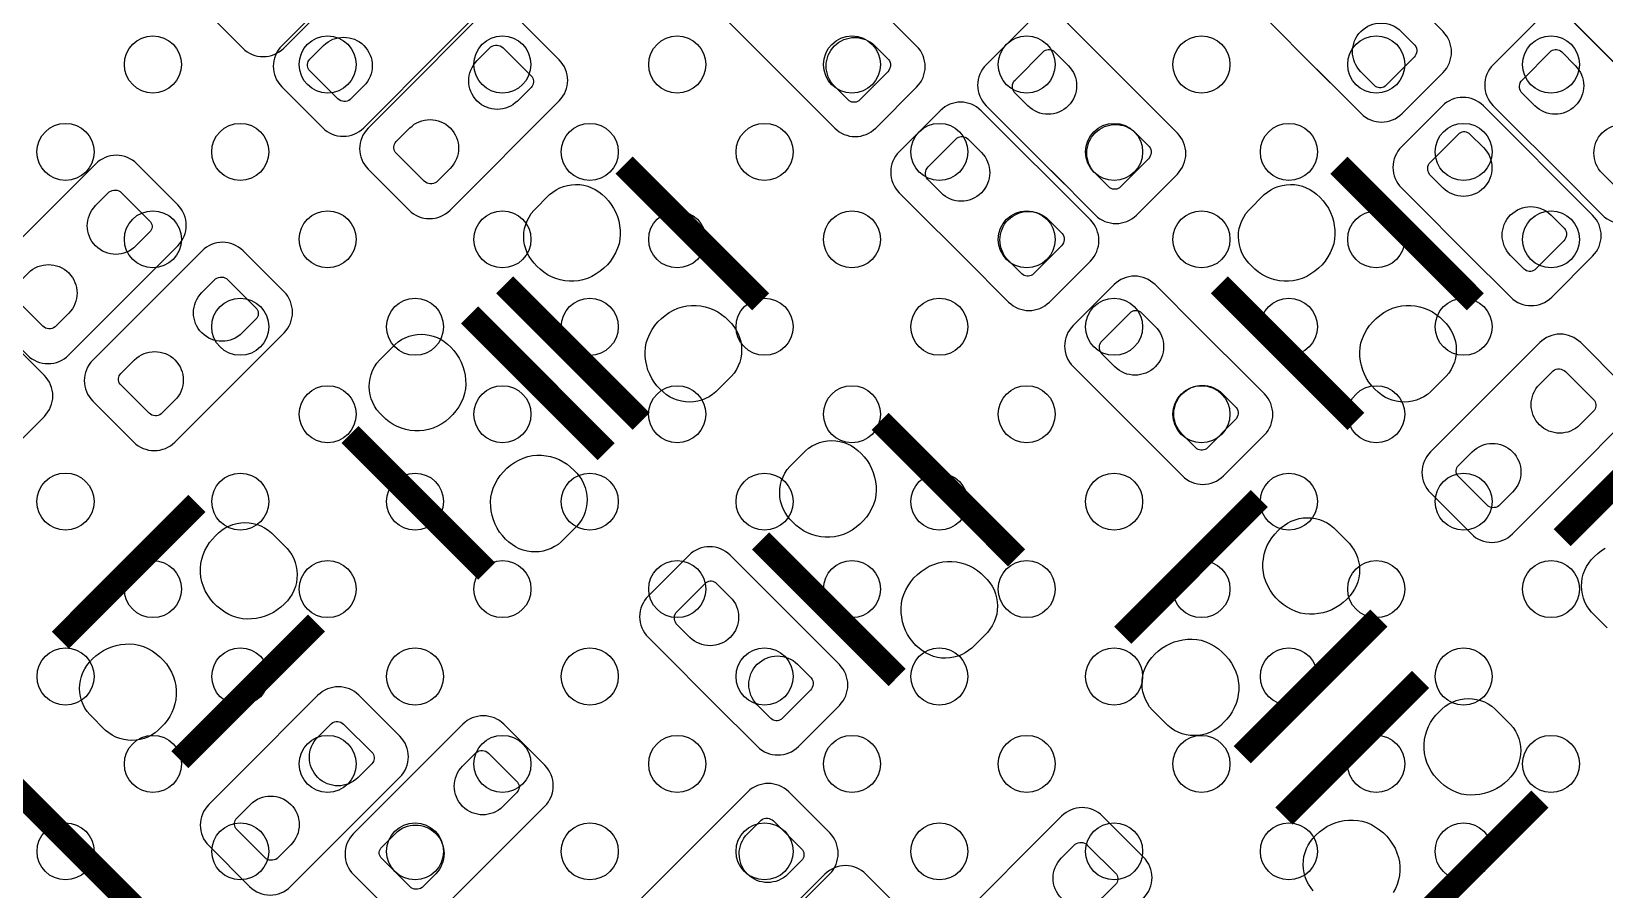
# Model space of a CAD drawing. Extents: x 0 to 69.8, y 0 to 65.
# Drawn here: x 23.18 to 31.46, y 31.6 to 36.11 of the extents above; entities that cross this region are included whole.
import ezdxf

# ---------------------------------------------------------------- set-up
doc = ezdxf.new("R2010")
doc.units = 0
for name, color, linetype in [('PG_SILKSCREEN_BOTTOM', 12, 'CONTINUOUS'), ('PIN_BOTTOM', 1, 'CONTINUOUS'), ('PIN_TOP', 110, 'CONTINUOUS')]:
    doc.layers.add(name, color=color, linetype=linetype)

msp = doc.modelspace()

# ---------------------------------------------------------------- linework, layer by layer
at = {"layer": 'PG_SILKSCREEN_BOTTOM'}
for points in [[(24.8523, 36.368711), (25.0857, 36.602187, 0.414304), (25.0857, 36.817706), (24.870207, 37.033302, 0.414068), (24.654688, 37.033302), (24.079987, 36.4585, 0.414189), (24.079987, 36.243006), (24.295506, 36.027512, 0.414286), (24.511, 36.027512), (24.924106, 36.440593)], [(25.273, 35.94989), (25.506502, 36.183392, 0.414212), (25.506502, 36.398911), (25.291009, 36.614405, 0.414206), (25.07549, 36.614405), (24.500688, 36.039704, 0.414097), (24.500688, 35.824211), (24.716308, 35.608692, 0.414286), (24.931802, 35.608692), (25.344806, 36.021696)], [(27.499005, 36.379404), (27.265503, 36.612906, 0.41406), (27.050009, 36.612906), (26.83449, 36.397413, 0.414411), (26.83449, 36.181792), (27.409191, 35.607092, 0.414432), (27.624811, 35.607092), (27.840305, 35.822611, 0.414081), (27.840305, 36.038104), (27.427199, 36.45121)], [(29.944289, 35.916794), (30.177791, 35.683292, 0.414095), (30.39331, 35.683292), (30.608803, 35.898912, 0.414096), (30.608803, 36.114406), (30.034103, 36.689106, 0.414213), (29.818609, 36.689106), (29.602989, 36.473613, 0.414178), (29.602989, 36.258094), (30.016094, 35.844988)], [(31.595009, 35.865994), (31.828511, 35.632492, 0.414095), (32.044005, 35.632492), (32.259499, 35.848011, 0.414212), (32.259499, 36.063504), (31.684798, 36.638306, 0.414167), (31.469305, 36.638306), (31.253811, 36.422813, 0.41451), (31.253811, 36.207192), (31.666891, 35.794112)], [(25.188189, 35.84001), (24.954713, 35.606507, 0.414192), (24.954713, 35.390988), (25.170206, 35.175495, 0.414341), (25.385801, 35.175495), (25.960502, 35.750195, 0.414163), (25.960502, 35.965689), (25.745008, 36.181208, 0.414336), (25.529489, 36.181208), (25.116409, 35.768204)], [(28.547009, 35.383394), (28.780511, 35.149892, 0.414108), (28.996005, 35.149892), (29.211499, 35.365411, 0.414353), (29.211499, 35.581006), (28.636798, 36.155706, 0.414155), (28.421305, 36.155706), (28.205811, 35.940213, 0.41437), (28.205811, 35.724694), (28.61879, 35.311588)], [(31.214009, 35.383394), (31.447511, 35.149892, 0.414128), (31.663005, 35.149892), (31.878499, 35.365411, 0.414345), (31.878499, 35.581006), (31.303798, 36.155706, 0.414134), (31.088305, 36.155706), (30.872811, 35.940213, 0.414562), (30.872811, 35.724592), (31.285891, 35.311588)], [(30.731409, 34.951594), (30.964911, 34.718092, 0.414141), (31.180405, 34.718092), (31.396, 34.933611, 0.414004), (31.396, 35.149104), (30.821198, 35.723906, 0.414121), (30.605705, 35.723906), (30.390211, 35.508413, 0.4145), (30.390211, 35.292792), (30.803291, 34.879712)], [(28.089809, 34.926194), (28.323311, 34.692692, 0.414108), (28.538805, 34.692692), (28.754299, 34.908211, 0.414353), (28.754299, 35.123806), (28.179598, 35.698506, 0.414155), (27.964105, 35.698506), (27.748611, 35.483013, 0.41437), (27.748611, 35.267494), (28.16159, 34.854388)], [(23.181589, 35.07801), (22.948113, 34.844507, 0.41416), (22.948113, 34.628988), (23.163606, 34.413495, 0.414395), (23.379201, 34.413495), (23.953902, 34.988195, 0.414194), (23.953902, 35.203689), (23.738408, 35.419208, 0.414282), (23.522889, 35.419208), (23.109809, 35.006204)], [(23.740389, 34.62081), (23.506913, 34.387307, 0.414212), (23.506913, 34.171788), (23.722406, 33.956295, 0.414333), (23.938001, 33.956295), (24.512702, 34.530995, 0.414142), (24.512702, 34.746489), (24.297208, 34.962008, 0.414528), (24.081588, 34.962008), (23.668609, 34.548902)], [(22.58761, 34.109304), (22.821113, 33.875802, 0.414128), (23.036606, 33.875802), (23.2521, 34.091296, 0.414345), (23.2521, 34.306891), (22.677399, 34.881591, 0.41418), (22.461906, 34.881591), (22.246412, 34.666098, 0.414516), (22.246412, 34.450503), (22.659492, 34.037499)], [(29.327805, 34.550502), (29.094303, 34.784005, 0.414283), (28.878809, 34.784005), (28.66329, 34.568511, 0.4142), (28.66329, 34.352992), (29.237991, 33.778292, 0.414209), (29.45351, 33.778292), (29.669105, 33.993811, 0.414108), (29.669105, 34.209304), (29.255999, 34.62241)], [(31.315, 33.814588), (31.548502, 34.04809, 0.414218), (31.548502, 34.263609), (31.332907, 34.479103, 0.414231), (31.117388, 34.479103), (30.542713, 33.904403, 0.41432), (30.542713, 33.688807), (30.758206, 33.473288, 0.414077), (30.9737, 33.473288), (31.386805, 33.886394)], [(26.769009, 32.589394), (27.002511, 32.355892, 0.41416), (27.218005, 32.355892), (27.4336, 32.571411, 0.414009), (27.4336, 32.786904), (26.858798, 33.361706, 0.414102), (26.643305, 33.361706), (26.427811, 33.146213, 0.414529), (26.427811, 32.930592), (26.840891, 32.517512)], [(24.349989, 32.28401), (24.116513, 32.050507, 0.414258), (24.116513, 31.834988), (24.332006, 31.619495, 0.414149), (24.5475, 31.619495), (25.122302, 32.194195, 0.414096), (25.122302, 32.409689), (24.906808, 32.625208, 0.414528), (24.691188, 32.625208), (24.278107, 32.212102)], [(25.111989, 32.13161), (24.878513, 31.898107, 0.414258), (24.878513, 31.682588), (25.094006, 31.467095, 0.414114), (25.3095, 31.467095), (25.884302, 32.041795, 0.414096), (25.884302, 32.257289), (25.668808, 32.472808, 0.414528), (25.453188, 32.472808), (25.040107, 32.059702)], [(27.1494, 31.452388), (27.382902, 31.68589, 0.414212), (27.382902, 31.901409), (27.167408, 32.116903, 0.414206), (26.951889, 32.116903), (26.377113, 31.542203, 0.414143), (26.377113, 31.326709), (26.592606, 31.11119, 0.41447), (26.808201, 31.11119), (27.221205, 31.524194)], [(28.8004, 31.325388), (29.033902, 31.55889, 0.414167), (29.033902, 31.774409), (28.818408, 31.989903, 0.414448), (28.602788, 31.989903), (28.028113, 31.415203, 0.414372), (28.028113, 31.199607), (28.243606, 30.984088, 0.414045), (28.4591, 30.984088), (28.872205, 31.397194)], [(27.5558, 31.020588), (27.789302, 31.25409, 0.414166), (27.789302, 31.469609), (27.573808, 31.685103, 0.414356), (27.358188, 31.685103), (26.783513, 31.110403, 0.414189), (26.783513, 30.894909), (26.999006, 30.67939, 0.41432), (27.2145, 30.67939), (27.627605, 31.092394)]]:
    msp.add_lwpolyline(points, format="xyb", dxfattribs=at)
at = {"layer": 'PG_SILKSCREEN_BOTTOM', "const_width": 0.127}
for points in [[(27.02019, 34.693504), (26.3017, 35.411994)], [(30.77939, 34.693504), (30.0609, 35.411994)], [(25.673101, 34.783293), (26.391489, 34.064905)], [(29.432301, 34.783293), (30.150689, 34.064905)], [(26.207288, 33.906104), (25.4889, 34.624493)], [(31.954191, 34.172093), (31.235802, 33.453705)], [(28.366288, 33.347304), (27.6479, 34.065693)], [(24.860199, 33.995893), (25.578689, 33.277404)], [(24.054689, 33.633893), (23.336301, 32.915504)], [(29.642689, 33.659394), (28.924199, 32.940904)], [(27.019199, 33.437093), (27.737689, 32.718604)], [(23.9649, 32.286804), (24.68339, 33.005293)], [(29.5529, 32.312305), (30.271288, 33.030693)], [(30.490389, 32.708393), (29.771899, 31.990005)], [(23.794288, 31.442304), (23.0759, 32.160693)], [(30.400498, 31.361405), (31.118988, 32.079794)]]:
    msp.add_lwpolyline(points, dxfattribs=at)
at = {"layer": 'PIN_BOTTOM'}
for points in [[(30.388966, 36.115422), (30.460798, 36.043565, -0.376089), (30.456556, 35.979252), (30.303902, 35.826573, -0.366021), (30.248555, 35.831323), (30.176699, 35.903154, -0.999197)], [(24.932818, 35.828453), (24.860961, 35.756621, -0.376089), (24.796648, 35.760863), (24.643969, 35.913517, -0.366021), (24.648719, 35.968864), (24.72055, 36.04072, -0.999197)], [(27.620468, 36.039222), (27.692299, 35.967365, -0.376089), (27.688057, 35.903052), (27.535403, 35.750373, -0.366021), (27.480057, 35.755123), (27.4082, 35.826954, -0.999197)], [(25.528397, 35.961447), (25.600254, 36.033278, -0.376089), (25.664566, 36.029036), (25.817246, 35.876382, -0.366021), (25.812496, 35.821036), (25.740665, 35.749179, -0.999197)], [(28.425546, 35.723601), (28.353715, 35.795458, -0.376089), (28.357957, 35.859771), (28.510611, 36.01245, -0.366021), (28.565958, 36.0077), (28.637814, 35.935869, -0.999197)], [(31.092546, 35.723601), (31.020715, 35.795458, -0.376089), (31.024957, 35.859771), (31.177611, 36.01245, -0.366021), (31.232958, 36.0077), (31.304814, 35.935869, -0.999197)], [(25.386817, 35.395332), (25.314961, 35.323501, -0.376089), (25.250648, 35.327742), (25.097969, 35.480396, -0.366021), (25.102718, 35.535743), (25.17455, 35.6076, -0.999197)], [(28.991662, 35.582022), (29.063493, 35.510165, -0.376089), (29.059251, 35.445852), (28.906597, 35.293173, -0.366021), (28.85125, 35.297923), (28.779394, 35.369754, -0.999197)], [(30.610048, 35.291801), (30.538217, 35.363658, -0.376089), (30.542459, 35.427971), (30.695113, 35.58065, -0.366021), (30.750459, 35.5759), (30.822316, 35.504069, -0.999197)], [(31.658662, 35.582022), (31.730493, 35.510165, -0.376089), (31.726251, 35.445852), (31.573597, 35.293173, -0.366021), (31.51825, 35.297923), (31.446394, 35.369754, -0.999197)], [(27.968346, 35.266401), (27.896515, 35.338258, -0.376089), (27.900757, 35.402571), (28.053411, 35.55525, -0.366021), (28.108758, 35.5505), (28.180614, 35.478669, -0.999197)], [(23.521797, 35.199447), (23.593654, 35.271278, -0.376089), (23.657966, 35.267036), (23.810646, 35.114382, -0.366021), (23.805896, 35.059036), (23.734065, 34.987179, -0.999197)], [(28.534462, 35.124822), (28.606293, 35.052965, -0.376089), (28.602051, 34.988652), (28.449397, 34.835973, -0.366021), (28.39405, 34.840723), (28.322194, 34.912554, -0.999197)], [(31.176163, 35.150222), (31.247994, 35.078365, -0.376089), (31.243753, 35.014052), (31.091099, 34.861373, -0.366021), (31.035752, 34.866123), (30.963895, 34.937954, -0.999197)], [(23.380217, 34.633332), (23.308361, 34.561501, -0.376089), (23.244048, 34.565742), (23.091369, 34.718396, -0.366021), (23.096118, 34.773743), (23.16795, 34.8456, -0.999197)], [(24.080597, 34.742247), (24.152454, 34.814078, -0.376089), (24.216766, 34.809836), (24.369446, 34.657182, -0.366021), (24.364696, 34.601836), (24.292865, 34.529979, -0.999197)], [(28.883153, 34.3519), (28.811322, 34.423756, -0.376089), (28.815563, 34.488069), (28.968217, 34.640749, -0.366021), (29.023564, 34.635999), (29.095421, 34.564168, -0.999197)], [(23.939017, 34.176132), (23.867161, 34.104301, -0.376089), (23.802848, 34.108542), (23.650169, 34.261196, -0.366021), (23.654918, 34.316543), (23.72675, 34.3884, -0.999197)], [(31.116397, 34.259266), (31.188254, 34.331097, -0.376089), (31.252566, 34.326855), (31.405246, 34.174201, -0.366021), (31.400496, 34.118855), (31.328665, 34.046998, -0.999197)], [(29.449268, 34.21032), (29.521099, 34.138464, -0.376089), (29.516857, 34.074151), (29.364203, 33.921471, -0.366021), (29.308857, 33.926221), (29.237, 33.998052, -0.999197)], [(30.974817, 33.693151), (30.902961, 33.62132, -0.376089), (30.838648, 33.625561), (30.685969, 33.778215, -0.366021), (30.690718, 33.833562), (30.76255, 33.905419, -0.999197)], [(26.647648, 32.929601), (26.575817, 33.001458, -0.376089), (26.580059, 33.065771), (26.732713, 33.21845, -0.366021), (26.788059, 33.2137), (26.859916, 33.141869, -0.999197)], [(27.213763, 32.788022), (27.285594, 32.716165, -0.376089), (27.281353, 32.651852), (27.128699, 32.499173, -0.366021), (27.073352, 32.503923), (27.001495, 32.575754, -0.999197)], [(24.690197, 32.405447), (24.762054, 32.477278, -0.376089), (24.826366, 32.473036), (24.979046, 32.320382, -0.366021), (24.974296, 32.265036), (24.902465, 32.193179, -0.999197)], [(25.452197, 32.253047), (25.524054, 32.324878, -0.376089), (25.588366, 32.320636), (25.741046, 32.167982, -0.366021), (25.736296, 32.112636), (25.664465, 32.040779, -0.999197)], [(24.548617, 31.839332), (24.476761, 31.767501, -0.376089), (24.412448, 31.771742), (24.259769, 31.924396, -0.366021), (24.264518, 31.979743), (24.33635, 32.0516, -0.999197)], [(25.310617, 31.686932), (25.238761, 31.615101, -0.376089), (25.174448, 31.619342), (25.021769, 31.771996, -0.366021), (25.026518, 31.827343), (25.09835, 31.8992, -0.999197)], [(26.950797, 31.897066), (27.022654, 31.968897, -0.376089), (27.086966, 31.964655), (27.239646, 31.812001, -0.366021), (27.234896, 31.756655), (27.163065, 31.684798, -0.999197)], [(28.601797, 31.770066), (28.673654, 31.841897, -0.376089), (28.737966, 31.837655), (28.890646, 31.685001, -0.366021), (28.885896, 31.629655), (28.814065, 31.557798, -0.999197)]]:
    msp.add_lwpolyline(points, format="xyb", close=True, dxfattribs=at)
for points in [[(26.184835, 35.258985), (26.202792, 35.242856), (26.218769, 35.225025), (26.233476, 35.206076), (26.24648, 35.185579), (26.257148, 35.164014), (26.26614, 35.141738), (26.272998, 35.118751), (26.2779, 35.095205), (26.280415, 35.071152), (26.281151, 35.047123), (26.279297, 35.023069), (26.275335, 34.999346), (26.267283, 34.97514), (26.256869, 34.951746), (26.244245, 34.92947), (26.229945, 34.908236), (26.213537, 34.888729), (26.195553, 34.870771), (26.176046, 34.854363), (26.154786, 34.840012), (26.132587, 34.827439), (26.109168, 34.81705), (26.084987, 34.808973), (26.061441, 34.804528), (26.03754, 34.802115), (26.013486, 34.802115), (25.989458, 34.804655), (25.965912, 34.809125), (25.942722, 34.816186), (25.920446, 34.825153), (25.899313, 34.836278), (25.879146, 34.849486), (25.860477, 34.864624), (25.84323, 34.881464), (25.827609, 34.896806), (25.813944, 34.913697), (25.80193, 34.931782), (25.792024, 34.951035), (25.784099, 34.971558), (25.778384, 34.992412), (25.77498, 35.013748), (25.77371, 35.035414), (25.774777, 35.057385), (25.778181, 35.078746), (25.783769, 35.099727), (25.791465, 35.120021), (25.801371, 35.139528), (25.813385, 35.157791), (25.827101, 35.174606), (25.909549, 35.25708), (25.926009, 35.270719), (25.944195, 35.282378), (25.963347, 35.292208), (25.983311, 35.300006), (26.004164, 35.305721), (26.025297, 35.309327), (26.046659, 35.310597), (26.068223, 35.309556), (26.089458, 35.306279), (26.110311, 35.300844), (26.130606, 35.293554), (26.149757, 35.284004), (26.167918, 35.272345)], [(29.944035, 35.258985), (29.961992, 35.242856), (29.977969, 35.225025), (29.992676, 35.206076), (30.00568, 35.185579), (30.016348, 35.164014), (30.02534, 35.141738), (30.032198, 35.118751), (30.0371, 35.095205), (30.039615, 35.071152), (30.040351, 35.047123), (30.038497, 35.023069), (30.034535, 34.999346), (30.026483, 34.97514), (30.016069, 34.951746), (30.003445, 34.92947), (29.989145, 34.908236), (29.972737, 34.888729), (29.954753, 34.870771), (29.935246, 34.854363), (29.913986, 34.840012), (29.891787, 34.827439), (29.868368, 34.81705), (29.844187, 34.808973), (29.820641, 34.804528), (29.79674, 34.802115), (29.772686, 34.802115), (29.748658, 34.804655), (29.725112, 34.809125), (29.701922, 34.816186), (29.679646, 34.825153), (29.658513, 34.836278), (29.638346, 34.849486), (29.619677, 34.864624), (29.60243, 34.881464), (29.586809, 34.896806), (29.573144, 34.913697), (29.56113, 34.931782), (29.551224, 34.951035), (29.543299, 34.971558), (29.537584, 34.992412), (29.53418, 35.013748), (29.53291, 35.035414), (29.533977, 35.057385), (29.537381, 35.078746), (29.542969, 35.099727), (29.550665, 35.120021), (29.560571, 35.139528), (29.572585, 35.157791), (29.586301, 35.174606), (29.668749, 35.25708), (29.685209, 35.270719), (29.703395, 35.282378), (29.722547, 35.292208), (29.742511, 35.300006), (29.763364, 35.305721), (29.784497, 35.309327), (29.805859, 35.310597), (29.827423, 35.309556), (29.848658, 35.306279), (29.869511, 35.300844), (29.889806, 35.293554), (29.908957, 35.284004), (29.927118, 35.272345)], [(26.50838, 34.217839), (26.490422, 34.233968), (26.474445, 34.251798), (26.459739, 34.270747), (26.446734, 34.291245), (26.436066, 34.312809), (26.427074, 34.335085), (26.420216, 34.358072), (26.415314, 34.381618), (26.4128, 34.405672), (26.412063, 34.4297), (26.413917, 34.453754), (26.41788, 34.477477), (26.425931, 34.501684), (26.436345, 34.525077), (26.448969, 34.547353), (26.463269, 34.568587), (26.479678, 34.588094), (26.497661, 34.606052), (26.517168, 34.622461), (26.538428, 34.636812), (26.560628, 34.649385), (26.584046, 34.659773), (26.608227, 34.66785), (26.631773, 34.672295), (26.655674, 34.674708), (26.679728, 34.674708), (26.703757, 34.672168), (26.727302, 34.667698), (26.750493, 34.660637), (26.772768, 34.651671), (26.793901, 34.640545), (26.814069, 34.627337), (26.832738, 34.612199), (26.849984, 34.595359), (26.865605, 34.580017), (26.879271, 34.563126), (26.891285, 34.545041), (26.901191, 34.525788), (26.909116, 34.505265), (26.914831, 34.484412), (26.918234, 34.463076), (26.919504, 34.441409), (26.918437, 34.419438), (26.915034, 34.398077), (26.909446, 34.377097), (26.90175, 34.356802), (26.891844, 34.337295), (26.879829, 34.319032), (26.866113, 34.302217), (26.783665, 34.219744), (26.767206, 34.206104), (26.749019, 34.194445), (26.729868, 34.184615), (26.709903, 34.176818), (26.68905, 34.171103), (26.667917, 34.167496), (26.646556, 34.166226), (26.624991, 34.167267), (26.603757, 34.170544), (26.582903, 34.175979), (26.562609, 34.183269), (26.543457, 34.19282), (26.525296, 34.204478)], [(30.26758, 34.217839), (30.249622, 34.233968), (30.233645, 34.251798), (30.218939, 34.270747), (30.205934, 34.291245), (30.195266, 34.312809), (30.186274, 34.335085), (30.179416, 34.358072), (30.174514, 34.381618), (30.172, 34.405672), (30.171263, 34.4297), (30.173117, 34.453754), (30.17708, 34.477477), (30.185131, 34.501684), (30.195545, 34.525077), (30.208169, 34.547353), (30.222469, 34.568587), (30.238878, 34.588094), (30.256861, 34.606052), (30.276368, 34.622461), (30.297628, 34.636812), (30.319828, 34.649385), (30.343246, 34.659773), (30.367427, 34.66785), (30.390973, 34.672295), (30.414874, 34.674708), (30.438928, 34.674708), (30.462957, 34.672168), (30.486502, 34.667698), (30.509693, 34.660637), (30.531968, 34.651671), (30.553101, 34.640545), (30.573269, 34.627337), (30.591938, 34.612199), (30.609184, 34.595359), (30.624805, 34.580017), (30.638471, 34.563126), (30.650485, 34.545041), (30.660391, 34.525788), (30.668316, 34.505265), (30.674031, 34.484412), (30.677434, 34.463076), (30.678704, 34.441409), (30.677637, 34.419438), (30.674234, 34.398077), (30.668646, 34.377097), (30.66095, 34.356802), (30.651044, 34.337295), (30.639029, 34.319032), (30.625313, 34.302217), (30.542865, 34.219744), (30.526406, 34.206104), (30.508219, 34.194445), (30.489068, 34.184615), (30.469103, 34.176818), (30.44825, 34.171103), (30.427117, 34.167496), (30.405756, 34.166226), (30.384191, 34.167267), (30.362957, 34.170544), (30.342103, 34.175979), (30.321809, 34.183269), (30.302657, 34.19282), (30.284496, 34.204478)], [(25.372035, 34.471585), (25.389992, 34.455456), (25.405969, 34.437625), (25.420676, 34.418676), (25.43368, 34.398179), (25.444348, 34.376614), (25.45334, 34.354338), (25.460198, 34.331351), (25.4651, 34.307805), (25.467615, 34.283752), (25.468351, 34.259723), (25.466497, 34.235669), (25.462535, 34.211946), (25.454483, 34.18774), (25.444069, 34.164346), (25.431445, 34.14207), (25.417145, 34.120836), (25.400737, 34.101329), (25.382753, 34.083371), (25.363246, 34.066963), (25.341986, 34.052612), (25.319787, 34.040039), (25.296368, 34.02965), (25.272187, 34.021573), (25.248641, 34.017128), (25.22474, 34.014715), (25.200686, 34.014715), (25.176658, 34.017255), (25.153112, 34.021725), (25.129922, 34.028786), (25.107646, 34.037753), (25.086513, 34.048878), (25.066346, 34.062086), (25.047677, 34.077224), (25.03043, 34.094064), (25.014809, 34.109406), (25.001144, 34.126297), (24.98913, 34.144382), (24.979224, 34.163635), (24.971299, 34.184158), (24.965584, 34.205012), (24.96218, 34.226348), (24.96091, 34.248014), (24.961977, 34.269985), (24.965381, 34.291346), (24.970969, 34.312327), (24.978665, 34.332621), (24.988571, 34.352128), (25.000585, 34.370391), (25.014301, 34.387206), (25.096749, 34.46968), (25.113209, 34.483319), (25.131395, 34.494978), (25.150547, 34.504808), (25.170511, 34.512606), (25.191364, 34.518321), (25.212497, 34.521927), (25.233859, 34.523197), (25.255423, 34.522156), (25.276658, 34.518879), (25.297511, 34.513444), (25.317806, 34.506154), (25.336957, 34.496604), (25.355118, 34.484945)], [(27.531035, 33.912785), (27.548992, 33.896656), (27.564969, 33.878825), (27.579676, 33.859876), (27.59268, 33.839379), (27.603348, 33.817814), (27.61234, 33.795538), (27.619198, 33.772551), (27.6241, 33.749005), (27.626615, 33.724952), (27.627351, 33.700923), (27.625497, 33.676869), (27.621535, 33.653146), (27.613483, 33.62894), (27.603069, 33.605546), (27.590445, 33.58327), (27.576145, 33.562036), (27.559737, 33.542529), (27.541753, 33.524571), (27.522246, 33.508163), (27.500986, 33.493812), (27.478787, 33.481239), (27.455368, 33.47085), (27.431187, 33.462773), (27.407641, 33.458328), (27.38374, 33.455915), (27.359686, 33.455915), (27.335658, 33.458455), (27.312112, 33.462925), (27.288922, 33.469986), (27.266646, 33.478953), (27.245513, 33.490078), (27.225346, 33.503286), (27.206677, 33.518424), (27.18943, 33.535264), (27.173809, 33.550606), (27.160144, 33.567497), (27.14813, 33.585582), (27.138224, 33.604835), (27.130299, 33.625358), (27.124584, 33.646212), (27.12118, 33.667548), (27.11991, 33.689214), (27.120977, 33.711185), (27.124381, 33.732546), (27.129969, 33.753527), (27.137665, 33.773821), (27.147571, 33.793328), (27.159585, 33.811591), (27.173301, 33.828406), (27.255749, 33.91088), (27.272209, 33.924519), (27.290395, 33.936178), (27.309547, 33.946008), (27.329511, 33.953806), (27.350364, 33.959521), (27.371497, 33.963127), (27.392859, 33.964397), (27.414423, 33.963356), (27.435658, 33.960079), (27.456511, 33.954644), (27.476806, 33.947354), (27.495957, 33.937804), (27.514118, 33.926145)], [(25.69558, 33.430439), (25.677622, 33.446568), (25.661645, 33.464398), (25.646939, 33.483347), (25.633934, 33.503845), (25.623266, 33.525409), (25.614274, 33.547685), (25.607416, 33.570672), (25.602514, 33.594218), (25.6, 33.618272), (25.599263, 33.6423), (25.601117, 33.666354), (25.60508, 33.690077), (25.613131, 33.714284), (25.623545, 33.737677), (25.636169, 33.759953), (25.650469, 33.781187), (25.666878, 33.800694), (25.684861, 33.818652), (25.704368, 33.835061), (25.725628, 33.849412), (25.747828, 33.861985), (25.771246, 33.872373), (25.795427, 33.88045), (25.818973, 33.884895), (25.842874, 33.887308), (25.866928, 33.887308), (25.890957, 33.884768), (25.914502, 33.880298), (25.937693, 33.873237), (25.959968, 33.864271), (25.981101, 33.853145), (26.001269, 33.839937), (26.019938, 33.824799), (26.037184, 33.807959), (26.052805, 33.792617), (26.066471, 33.775726), (26.078485, 33.757641), (26.088391, 33.738388), (26.096316, 33.717865), (26.102031, 33.697012), (26.105434, 33.675676), (26.106704, 33.654009), (26.105637, 33.632038), (26.102234, 33.610677), (26.096646, 33.589697), (26.08895, 33.569402), (26.079044, 33.549895), (26.067029, 33.531632), (26.053313, 33.514817), (25.970865, 33.432344), (25.954406, 33.418704), (25.936219, 33.407045), (25.917068, 33.397215), (25.897103, 33.389418), (25.87625, 33.383703), (25.855117, 33.380096), (25.833756, 33.378826), (25.812191, 33.379867), (25.790957, 33.383144), (25.770103, 33.388579), (25.749809, 33.395869), (25.730657, 33.40542), (25.712496, 33.417078)], [(24.53038, 33.122184), (24.514251, 33.104226), (24.49642, 33.08825), (24.477472, 33.073543), (24.456974, 33.060538), (24.43541, 33.04987), (24.413134, 33.040879), (24.390147, 33.034021), (24.366601, 33.029119), (24.342547, 33.026604), (24.318519, 33.025867), (24.294465, 33.027722), (24.270741, 33.031684), (24.246535, 33.039736), (24.223142, 33.05015), (24.200866, 33.062774), (24.179632, 33.077074), (24.160124, 33.093482), (24.142167, 33.111465), (24.125758, 33.130973), (24.111407, 33.152232), (24.098834, 33.174432), (24.088446, 33.197851), (24.080368, 33.222032), (24.075923, 33.245577), (24.07351, 33.269479), (24.07351, 33.293533), (24.07605, 33.317561), (24.080521, 33.341107), (24.087582, 33.364297), (24.096548, 33.386573), (24.107673, 33.407706), (24.120881, 33.427873), (24.13602, 33.446542), (24.15286, 33.463789), (24.168202, 33.47941), (24.185093, 33.493075), (24.203177, 33.505089), (24.222431, 33.514995), (24.242954, 33.52292), (24.263807, 33.528635), (24.285143, 33.532039), (24.306809, 33.533309), (24.32878, 33.532242), (24.350142, 33.528838), (24.371122, 33.52325), (24.391417, 33.515554), (24.410924, 33.505648), (24.429187, 33.493634), (24.446001, 33.479918), (24.528475, 33.397469), (24.542115, 33.38101), (24.553774, 33.362824), (24.563603, 33.343672), (24.571401, 33.323708), (24.577116, 33.302854), (24.580723, 33.281722), (24.581993, 33.26036), (24.580952, 33.238796), (24.577675, 33.217561), (24.572239, 33.196708), (24.56495, 33.176413), (24.555399, 33.157262), (24.543741, 33.139101)], [(30.11838, 33.147584), (30.102251, 33.129626), (30.08442, 33.11365), (30.065472, 33.098943), (30.044974, 33.085938), (30.02341, 33.07527), (30.001134, 33.066279), (29.978147, 33.059421), (29.954601, 33.054519), (29.930547, 33.052004), (29.906519, 33.051267), (29.882465, 33.053122), (29.858741, 33.057084), (29.834535, 33.065136), (29.811142, 33.07555), (29.788866, 33.088174), (29.767632, 33.102474), (29.748124, 33.118882), (29.730167, 33.136865), (29.713758, 33.156373), (29.699407, 33.177632), (29.686834, 33.199832), (29.676446, 33.223251), (29.668368, 33.247432), (29.663923, 33.270977), (29.66151, 33.294879), (29.66151, 33.318933), (29.66405, 33.342961), (29.668521, 33.366507), (29.675582, 33.389697), (29.684548, 33.411973), (29.695673, 33.433106), (29.708881, 33.453273), (29.72402, 33.471942), (29.74086, 33.489189), (29.756202, 33.50481), (29.773093, 33.518475), (29.791177, 33.530489), (29.810431, 33.540395), (29.830954, 33.54832), (29.851807, 33.554035), (29.873143, 33.557439), (29.894809, 33.558709), (29.91678, 33.557642), (29.938142, 33.554238), (29.959122, 33.54865), (29.979417, 33.540954), (29.998924, 33.531048), (30.017187, 33.519034), (30.034001, 33.505318), (30.116475, 33.422869), (30.130115, 33.40641), (30.141774, 33.388224), (30.151603, 33.369072), (30.159401, 33.349108), (30.165116, 33.328254), (30.168723, 33.307122), (30.169993, 33.28576), (30.168952, 33.264196), (30.165675, 33.242961), (30.160239, 33.222108), (30.15295, 33.201813), (30.143399, 33.182662), (30.131741, 33.164501)], [(27.85458, 32.871639), (27.836622, 32.887768), (27.820645, 32.905598), (27.805939, 32.924547), (27.792934, 32.945045), (27.782266, 32.966609), (27.773274, 32.988885), (27.766416, 33.011872), (27.761514, 33.035418), (27.759, 33.059472), (27.758263, 33.0835), (27.760117, 33.107554), (27.76408, 33.131277), (27.772131, 33.155484), (27.782545, 33.178877), (27.795169, 33.201153), (27.809469, 33.222387), (27.825878, 33.241894), (27.843861, 33.259852), (27.863368, 33.276261), (27.884628, 33.290612), (27.906828, 33.303185), (27.930246, 33.313573), (27.954427, 33.32165), (27.977973, 33.326095), (28.001874, 33.328508), (28.025928, 33.328508), (28.049957, 33.325968), (28.073502, 33.321498), (28.096693, 33.314437), (28.118968, 33.305471), (28.140101, 33.294345), (28.160269, 33.281137), (28.178938, 33.265999), (28.196184, 33.249159), (28.211805, 33.233817), (28.225471, 33.216926), (28.237485, 33.198841), (28.247391, 33.179588), (28.255316, 33.159065), (28.261031, 33.138212), (28.264434, 33.116876), (28.265704, 33.095209), (28.264637, 33.073238), (28.261234, 33.051877), (28.255646, 33.030897), (28.24795, 33.010602), (28.238044, 32.991095), (28.226029, 32.972832), (28.212313, 32.956017), (28.129865, 32.873544), (28.113406, 32.859904), (28.095219, 32.848245), (28.076068, 32.838415), (28.056103, 32.830618), (28.03525, 32.824903), (28.014117, 32.821296), (27.992756, 32.820026), (27.971191, 32.821067), (27.949957, 32.824344), (27.929103, 32.829779), (27.908809, 32.837069), (27.889657, 32.84662), (27.871496, 32.858278)], [(23.489234, 32.798639), (23.505363, 32.816597), (23.523194, 32.832573), (23.542142, 32.84728), (23.56264, 32.860285), (23.584205, 32.870953), (23.606481, 32.879944), (23.629468, 32.886802), (23.653013, 32.891705), (23.677067, 32.894219), (23.701096, 32.894956), (23.725149, 32.893102), (23.748873, 32.889139), (23.773079, 32.881087), (23.796473, 32.870673), (23.818748, 32.85805), (23.839983, 32.843749), (23.85949, 32.827341), (23.877448, 32.809358), (23.893856, 32.789851), (23.908207, 32.768591), (23.92078, 32.746391), (23.931169, 32.722972), (23.939246, 32.698792), (23.943691, 32.675246), (23.946104, 32.651344), (23.946104, 32.627291), (23.943564, 32.603262), (23.939094, 32.579716), (23.932032, 32.556526), (23.923066, 32.53425), (23.911941, 32.513118), (23.898733, 32.49295), (23.883595, 32.474281), (23.866754, 32.457034), (23.851413, 32.441413), (23.834522, 32.427748), (23.816437, 32.415734), (23.797184, 32.405828), (23.776661, 32.397903), (23.755807, 32.392188), (23.734471, 32.388785), (23.712805, 32.387515), (23.690834, 32.388581), (23.669473, 32.391985), (23.648492, 32.397573), (23.628198, 32.405269), (23.60869, 32.415175), (23.590428, 32.427189), (23.573613, 32.440905), (23.491139, 32.523354), (23.477499, 32.539813), (23.465841, 32.557999), (23.456011, 32.577151), (23.448213, 32.597115), (23.442498, 32.617969), (23.438891, 32.639102), (23.437621, 32.660463), (23.438663, 32.682028), (23.441939, 32.703262), (23.447375, 32.724115), (23.454665, 32.74441), (23.464215, 32.763562), (23.475874, 32.781723)], [(29.077234, 32.824039), (29.093363, 32.841997), (29.111194, 32.857973), (29.130142, 32.87268), (29.15064, 32.885685), (29.172205, 32.896353), (29.194481, 32.905344), (29.217468, 32.912202), (29.241013, 32.917105), (29.265067, 32.919619), (29.289096, 32.920356), (29.313149, 32.918502), (29.336873, 32.914539), (29.361079, 32.906487), (29.384473, 32.896073), (29.406748, 32.88345), (29.427983, 32.869149), (29.44749, 32.852741), (29.465448, 32.834758), (29.481856, 32.815251), (29.496207, 32.793991), (29.50878, 32.771791), (29.519169, 32.748372), (29.527246, 32.724192), (29.531691, 32.700646), (29.534104, 32.676744), (29.534104, 32.652691), (29.531564, 32.628662), (29.527094, 32.605116), (29.520032, 32.581926), (29.511066, 32.55965), (29.499941, 32.538518), (29.486733, 32.51835), (29.471595, 32.499681), (29.454754, 32.482434), (29.439413, 32.466813), (29.422522, 32.453148), (29.404437, 32.441134), (29.385184, 32.431228), (29.364661, 32.423303), (29.343807, 32.417588), (29.322471, 32.414185), (29.300805, 32.412915), (29.278834, 32.413981), (29.257473, 32.417385), (29.236492, 32.422973), (29.216198, 32.430669), (29.19669, 32.440575), (29.178428, 32.452589), (29.161613, 32.466305), (29.079139, 32.548754), (29.065499, 32.565213), (29.053841, 32.583399), (29.044011, 32.602551), (29.036213, 32.622515), (29.030498, 32.643369), (29.026891, 32.664502), (29.025621, 32.685863), (29.026663, 32.707428), (29.029939, 32.728662), (29.035375, 32.749515), (29.042665, 32.76981), (29.052215, 32.788962), (29.063874, 32.807123)], [(30.965978, 32.196684), (30.949849, 32.178727), (30.932018, 32.16275), (30.91307, 32.148043), (30.892572, 32.135039), (30.871008, 32.124371), (30.848732, 32.115379), (30.825745, 32.108521), (30.802199, 32.103619), (30.778145, 32.101104), (30.754117, 32.100368), (30.730063, 32.102222), (30.706339, 32.106184), (30.682133, 32.114236), (30.65874, 32.12465), (30.636464, 32.137274), (30.61523, 32.151574), (30.595722, 32.167982), (30.577765, 32.185966), (30.561356, 32.205473), (30.547005, 32.226733), (30.534432, 32.248932), (30.524044, 32.272351), (30.515966, 32.296532), (30.511521, 32.320078), (30.509108, 32.343979), (30.509108, 32.368033), (30.511648, 32.392061), (30.516119, 32.415607), (30.52318, 32.438797), (30.532146, 32.461073), (30.543271, 32.482206), (30.556479, 32.502373), (30.571618, 32.521042), (30.588458, 32.538289), (30.6038, 32.55391), (30.620691, 32.567575), (30.638775, 32.579589), (30.658029, 32.589495), (30.678552, 32.59742), (30.699405, 32.603135), (30.720741, 32.606539), (30.742407, 32.607809), (30.764378, 32.606742), (30.78574, 32.603338), (30.80672, 32.59775), (30.827015, 32.590054), (30.846522, 32.580148), (30.864785, 32.568134), (30.881599, 32.554418), (30.964073, 32.47197), (30.977713, 32.45551), (30.989372, 32.437324), (30.999201, 32.418172), (31.006999, 32.398208), (31.012714, 32.377355), (31.016321, 32.356222), (31.017591, 32.33486), (31.01655, 32.313296), (31.013273, 32.292061), (31.007837, 32.271208), (31.000548, 32.250913), (30.990997, 32.231762), (30.979339, 32.213601)]]:
    msp.add_lwpolyline(points, close=True, dxfattribs=at)
for points in [[(31.473115, 32.979106), (31.390641, 33.061554), (31.377001, 33.078014), (31.365342, 33.0962), (31.355513, 33.115352), (31.347715, 33.135316), (31.342, 33.156169), (31.338393, 33.177302), (31.337123, 33.198664), (31.338164, 33.220228), (31.341441, 33.241463), (31.346877, 33.262316), (31.354166, 33.282611), (31.363717, 33.301762), (31.375375, 33.319923), (31.388736, 33.33684), (31.404865, 33.354797), (31.422696, 33.370774), (31.441644, 33.385481), (31.462142, 33.398485)], [(29.926737, 31.597854), (29.913097, 31.614313), (29.901439, 31.6325), (29.891609, 31.651651), (29.883811, 31.671616), (29.878096, 31.692469), (29.874489, 31.713602), (29.873219, 31.734963), (29.874261, 31.756528), (29.877537, 31.777762), (29.882973, 31.798616), (29.890263, 31.81891), (29.899813, 31.838062), (29.911472, 31.856223), (29.924832, 31.873139), (29.940961, 31.891097), (29.958792, 31.907074), (29.97774, 31.92178), (29.998238, 31.934785), (30.019803, 31.945453), (30.042079, 31.954445), (30.065066, 31.961303), (30.088611, 31.966205), (30.112665, 31.968719), (30.136694, 31.969456), (30.160747, 31.967602), (30.184471, 31.963639), (30.208677, 31.955588), (30.232071, 31.945174), (30.254346, 31.93255), (30.275581, 31.91825), (30.295088, 31.901841), (30.313046, 31.883858), (30.329454, 31.864351), (30.343805, 31.843091), (30.356378, 31.820891), (30.366767, 31.797473), (30.374844, 31.773292), (30.379289, 31.749746), (30.381702, 31.725845), (30.381702, 31.701791), (30.379162, 31.677762), (30.374692, 31.654217), (30.36763, 31.631026), (30.358664, 31.608751), (30.347539, 31.587618)]]:
    msp.add_lwpolyline(points, dxfattribs=at)
at = {"layer": 'PIN_TOP'}
for centre in [(23.822965, 35.941406), (24.742064, 35.941406), (25.661315, 35.941406), (26.58077, 35.941203), (27.499996, 35.941178), (28.419171, 35.941254), (29.338397, 35.941254), (30.257648, 35.941254), (31.176874, 35.941254), (23.363352, 35.481768), (24.282502, 35.48187), (26.121131, 35.481565), (27.040383, 35.481565), (27.959558, 35.481616), (28.878784, 35.481641), (29.798035, 35.481616), (30.717261, 35.481641), (23.822889, 35.022231), (24.74214, 35.022231), (25.661493, 35.021952), (26.58077, 35.021952), (27.499945, 35.022003), (28.419171, 35.022003), (29.338422, 35.022003), (30.257623, 35.022003), (31.1769, 35.022003), (24.282502, 34.562593), (25.201956, 34.562415), (26.121131, 34.562313), (27.040307, 34.56239), (27.959558, 34.562415), (28.878784, 34.56239), (29.798035, 34.562415), (30.717261, 34.56239), (24.742343, 34.102777), (25.661595, 34.102777), (26.580694, 34.102751), (27.49992, 34.102777), (28.419171, 34.102777), (29.338397, 34.102777), (30.257648, 34.102777), (23.363276, 33.643367), (24.28273, 33.643164), (25.201956, 33.643138), (26.121157, 33.643214), (27.040307, 33.643138), (27.959558, 33.643138), (28.878784, 33.643164), (29.798035, 33.643138), (30.717261, 33.643164), (23.823092, 33.183551), (24.742369, 33.183551), (25.661518, 33.183601), (26.58077, 33.183601), (27.49992, 33.183525), (28.419171, 33.183551), (29.338422, 33.183551), (30.257623, 33.183551), (31.1769, 33.183551), (23.363504, 32.723938), (24.28273, 32.723912), (25.201905, 32.723988), (26.121131, 32.723988), (27.040383, 32.723988), (27.959533, 32.723912), (28.878784, 32.723912), (29.798035, 32.723938), (30.717261, 32.723912), (23.823117, 32.264299), (24.742292, 32.26435), (25.661518, 32.264375), (26.58077, 32.26435), (27.499996, 32.264375), (28.419171, 32.264274), (29.338397, 32.264299), (30.257648, 32.264299), (31.176798, 32.264375), (23.363504, 31.804686), (24.282679, 31.804737), (25.201905, 31.804737), (26.121157, 31.804737), (27.040357, 31.804737), (27.959634, 31.804737), (28.878759, 31.804686), (29.798035, 31.804686), (30.717185, 31.804762)]:
    msp.add_circle(centre, 0.15, dxfattribs=at)

doc.saveas('drawing.dxf')
